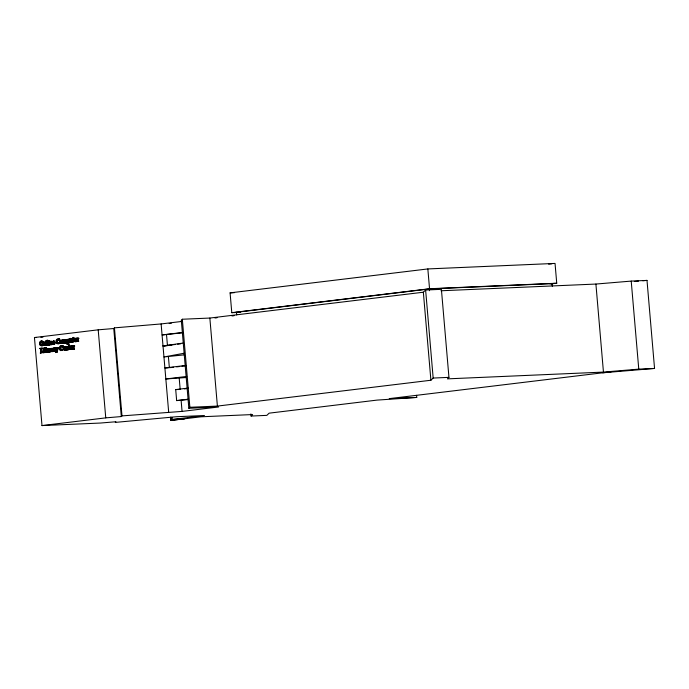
<?xml version="1.0" encoding="UTF-8"?>
<svg xmlns="http://www.w3.org/2000/svg" width="689" height="689" viewBox="0 0 689 689"><rect width="100%" height="100%" fill="white"/><g stroke="black" fill="none" stroke-linecap="round" stroke-linejoin="round"><path stroke-width="1.03" d="M45.267 345.034L45.164 342.915L44.492 342.941L44.811 345.198L48.523 344.965L47.834 340.314L47.162 340.349L47.851 345L46.568 345.155L46.163 340.469L47.834 340.314M50.934 341.83L51.253 341.399A1.025 0.758 87.5 0 1 51.821 341.253C54.052 342.821 51.658 346.403 51.081 343.897M67.014 349.116L66.842 349.848M50.03 349.194L49.686 348.565L48.997 349.487C51.098 347.997 47.24 351.993 50.185 351.915C49.487 351.347 49.375 348.884 50.65 349.323M48.566 340.659C50.676 340.22 46.576 341.029 48.686 340.59M40.496 344.827A2.42 1.791 87.5 0 0 41.013 345.499C42.994 345.93 42.649 341.563 41.151 341.227A0.999 0.732 87.5 0 0 40.599 341.675C40.048 343.156 40.358 346.455 42.649 345.732A2.222 1.645 87.5 0 0 43.329 345.198M65.765 349.134L64.266 349.659L63.715 348.479L64.378 348.453C64.12 350.589 66.213 348.703 65.601 349.616A1.249 0.922 87.5 0 1 64.878 350.236L64.025 349.779L63.732 347.962M44.733 345.129L45.603 345.318L43.734 345.499L43.166 341.477L42.158 340.96L40.789 341.46M43.726 345.37L44.596 344.733M51.46 341.778L50.271 341.865L50.9 341.417C44.268 339.195 50.461 350.443 48.738 341.623C53.432 341.916 48.764 348.479 49.264 341.563M49.057 344.612L50.194 344.638L50.4 344.026M64.43 340.194L63.888 340.642C65.377 347.601 59.056 339.574 63.819 339.849L64.938 339.763L65.334 340.762M62.449 343.105L63.336 342.76M65.67 349.736L65.197 346.782L67.186 346.619A1.025 0.758 87.5 0 1 67.755 346.472L68.711 349.676L65.464 349.891M64.292 340.151L63.224 340.676C61.915 344.138 67.694 343.665 65.283 340.478L65.834 340.03L64.62 340.504C63.491 341.847 65.868 343.94 66.118 342.123M48.428 351.838C49.513 353.578 46.249 347.592 49.599 348.72L49.358 349.28M51.735 350.115L51.382 351.631L53.277 351.468L52.889 348.272L54.526 348.126L54.586 348.858L53.923 348.884L53.863 348.152M53.82 351.347L53.165 351.502L54.043 351.028M77.435 338.893L78.365 338.066L78.632 341.322L76.677 341.511L76.401 338.282L78.038 338.135L78.098 338.867L77.435 338.893L77.375 338.161L78.038 338.135M78.632 341.322L77.34 341.477L77.538 340.685M44.587 352.432L43.373 352.69C43.502 348.815 43.347 353.543 41.616 352.458C39.704 350.649 42.529 347.282 41.753 348.281M43.838 351.511L44.027 351.002L44.036 352.656M43.795 352.639L43.519 349.409L45.181 349.254L45.75 352.449L40.642 352.82M47.61 344.793L48.807 344.776L48.91 344.242M61.898 342.786C61.054 344.569 60.52 339.186 61.717 340.65M67.066 343.949L66.445 339.488L68.254 339.531A0.999 0.741 87.5 0 1 69.227 339.315C70.338 340.03 69.933 343.501 68.357 342.235C70.364 344.664 65.36 344.672 67.746 343.501M58.238 347.678C52.269 346.653 57.618 351.786 55.68 352.579C57.902 352.751 55.835 347.592 58.255 347.807C56.205 347.075 57.402 348.496 56.817 349.934L57.48 349.909C59.512 347.101 54.216 347.454 56.817 349.934M56.584 349.659C57.161 350.279 57.764 352.673 56.154 352.277M57.23 343.346L59.039 343.759L59.883 342.502L58.376 343.785L56.972 343.699L56.016 342.355L56.05 340.444L57.101 339.117L58.961 338.807L59.099 340.435L57.781 339.272L56.713 340.409M58.668 339.186C60.055 337.713 59.952 341.417 59.461 339.875M62.544 349.28L62.019 350.356L60.77 350.615L59.883 350.124L59.22 348.488L59.986 346.171L62.286 345.559L62.423 347.178L61.097 346.016L60.115 347.618A3.919 2.894 87.5 0 0 60.339 349.357L61.442 350.279L63.207 349.254L62.355 350.503L60.959 350.417M61.993 345.938L62.949 345.533L63.087 347.153L62.139 346.024L61.192 346.309L61.002 349.332L62.113 350.253L63.207 349.254M70.769 346.808L70.778 348.462M57.48 349.909L56.989 347.824L55.06 348.014M40.212 342.622L40.332 342.192M51.951 350.408L52.312 351.071M68.555 339.608L68.323 341.89C69.511 343.07 69.365 339.78 68.59 339.35A0.999 0.741 87.5 0 0 67.582 339.556L67.479 339.789M70.416 348.763L70.037 349.108L69.606 345.111L68.857 345.146L69.046 346.317L70.304 346.558L69.072 346.662L69.296 349.013L70.416 348.763L70.269 349.366L69.486 349.452L69.176 348.462M75.385 341.503L76.066 341.735A1.249 0.922 87.5 0 0 76.789 341.115L76.953 340.633L75.695 341.193L75.032 340.538L74.903 339.97L76.875 339.789L76.212 339.815L75.669 338.497A1.068 0.792 87.5 0 0 75.161 338.333L73.301 338.997C72.061 341.615 76.229 341.925 73.482 341.434M56.998 339.91L56.791 340.866A3.919 2.894 87.5 0 0 57.023 342.614L58.126 343.535L59.22 342.528M55.051 343.286L53.553 343.802L53.001 342.622L53.664 342.597C53.406 344.741 55.499 342.846 54.887 343.768A1.249 0.922 87.5 0 1 54.164 344.379L53.105 343.449M72.646 347.445L71.983 347.48L71.441 346.162A1.068 0.792 87.5 0 0 70.933 345.99L70.002 347.885L71.174 349.426A1.249 0.922 87.5 0 0 71.897 348.806C72.517 347.885 70.416 349.779 70.674 347.635L72.646 347.445L72.104 346.128A1.068 0.792 87.5 0 0 71.596 345.964L71.036 346.3M72.629 348.229L72.56 348.78A1.249 0.922 87.5 0 1 71.837 349.392L70.984 348.935M53.432 350.994C51.46 352.001 53.311 348.229 51.451 348.35C50.486 348.126 50.021 350.219 51.089 349.667C52.243 346.369 49.315 353.569 51.813 351.183L53.509 351.063L53.156 351.381M68.857 345.146L68.039 346.662L68.711 346.756M73.938 338.626L73.275 338.661L73.086 337.481L72.267 339.005L72.931 338.971M63.629 340.177L63.862 343.062L67.152 342.717L66.359 339.599L63.19 340.306L63.819 339.849M49.66 349.452L50.185 348.6L50.702 348.953M53.923 348.884C56.455 346.395 52.011 351.364 55.12 351.321C53.303 350.055 56.989 346.817 54.586 348.858M73.206 346.558L74.136 345.723L74.403 348.987L72.448 349.168L72.173 345.938L73.809 345.792C74.266 348.134 75.583 344.164 73.869 346.524L73.206 346.558L73.146 345.818M78.098 338.867C81.001 337.205 75.644 339.531 77.96 341.356M73.835 338.592C75.222 338.351 73.258 341.761 75.402 341.761A1.249 0.922 87.5 0 0 76.126 341.141L76.195 340.599M60.038 347.161L61.088 345.835L62.656 345.904M47.567 351.838L45.629 352.51M74.645 341.107L73.697 341.511M43.743 351.881L41.745 352.587M44.492 342.941L44.863 342.467L45.147 343.156M49.307 344.819L51.408 344.621L51.339 341.735M66.669 349.745C68.719 350.176 64.577 349.521 66.239 347.463L66.609 346.989L66.893 347.678M67.341 349.84L67.169 346.998M42.408 352.561L41.943 348.548L42.417 348.255M72.388 338.816C67.901 336.49 69.623 343.587 71.286 342.157L72.922 342.011L72.388 338.816L71.725 338.842L71.94 341.374L70.631 341.658L70.381 339.005L71.699 339.307M42.787 345.043C41.194 346.817 40.625 342.674 41.262 341.641A0.999 0.732 87.5 0 1 41.814 341.201L42.287 341.339M70.631 341.658L71.914 341.701L70.717 342.028M59.9 340.702C62.131 338.058 62.811 345.155 60.098 343.096A1.86 1.378 87.5 0 1 59.754 342.269L59.702 341.606M60.572 340.667C62.372 338.265 63.793 344.026 61.149 343.406M59.883 342.502C58.031 345.895 55.938 339.169 58.815 339.281M53.122 341.27L52.967 342.399L54.328 342.278C55.068 340.702 51.804 341.356 54.052 341.227M64.62 347.032C62.63 348.315 64.473 347.669 64.93 347.377M75.807 338.532C73.826 339.815 75.661 339.16 76.117 338.876M69.003 342.054L68.357 342.614L67.694 342.261L68.952 342.183M73.198 338.618L73.835 337.446L74.36 341.486M63.19 340.306C66.928 337.886 64.912 341.968 67.134 342.588M44.466 342.562L45.13 342.536L44.466 342.562L44.785 342.132A1.025 0.758 87.5 0 1 45.13 341.968L45.775 342.502L46.077 344.974L47.446 344.844L46.077 344.974M50.271 341.865L50.59 341.425A1.025 0.758 87.5 0 1 50.934 341.262C52.562 341.486 50.728 344.896 52.769 344.328M67.401 346.998L66.204 347.084L66.523 346.653A1.025 0.758 87.5 0 1 66.876 346.481C68.504 346.705 66.669 350.115 68.702 349.547M51.21 348.901L52.665 348.453L53.372 351.097M67.729 343.923L66.842 344.095M46.206 352.492L46.973 352.32C48.661 352.51 48.798 349.547 47.515 348.927A1.085 0.801 87.5 0 0 46.938 349.056L46.792 349.202M53.242 341.21L53.923 340.952A1.068 0.792 87.5 0 1 54.431 341.124L54.974 342.442L53.664 342.597M75.265 338.643L75.824 338.299A1.068 0.792 87.5 0 1 76.333 338.471L76.823 339.419M171.699 417.534L171.871 419.541L204.461 415.51L176.565 416.716L115.27 422.4L115.95 421.746L100.387 423.046L41.995 425.578L34.45 337.541L98.2 329.824L113.763 328.524L114.443 327.861L161.123 323.942L182.008 321.418M440.926 290.775L595.907 284.057L631.219 281.095L647.005 280.406L654.55 368.443L638.772 369.132L603.452 372.094L447.402 378.864L448.952 377.365L441.399 289.328L425.621 290.009L423.347 292.214L209.852 318.051L182.327 319.24L181.302 320.23L188.846 408.276L218.602 406.984L182.06 411.402L121.987 415.898L121.307 416.561L105.753 417.87L41.995 425.578M170.683 417.25L170.95 420.428L184.859 418.662L171.871 419.541M188.846 408.276L189.871 407.285L217.397 406.088L430.901 380.25L433.166 378.054L448.952 377.365M250.891 413.925L251.072 416.053L252.622 414.554L200.999 416.793L170.95 420.428M57.333 339.393L59.34 339.16M78.529 338.678L77.866 338.704M74.24 346.326C72.646 345.956 72.939 349.59 74.403 348.987M64.241 346.972L64.637 346.808A1.068 0.792 87.5 0 1 65.145 346.972L65.688 348.289L63.715 348.479M58.255 347.807L57.118 352.329L56.231 352.38M53.906 341.184L53.639 342.364L53.389 341.253M71.725 346.24C69.822 345.43 71.045 348.815 71.294 346.774M41.306 352.785L40.289 352.932M73.232 348.961L72.44 349.047M56.334 351.717L56.782 352.088M60.951 343.268L60.701 340.332L60.77 343.07A1.86 1.378 87.5 0 1 60.615 342.821M184.135 353.25L163.956 356.962L184.075 354.869M166.583 345.8L163.009 345.956L183.257 343.036M236.155 312.487L231.788 312.677L230.092 292.868L427.843 268.934L555.041 263.422L556.738 283.231L551.424 283.868M548.659 264.188L551.855 263.801M231.788 312.677L429.54 288.743L556.738 283.231M234.019 312.582L431.77 288.648M169.167 323.546L171.294 323.287M214.925 318.008L217.052 317.75M231.952 315.941L234.079 315.691M43.329 345.189A2.48 1.834 87.5 0 0 43.846 343.587L43.459 342.269L45.095 342.123M73.275 338.661L74.507 338.557M74.877 339.746L76.229 339.634L75.566 339.66L75.144 338.557M53.001 342.622L54.974 342.442M74.903 339.97L76.212 339.815M549.943 283.877L554.507 283.325M43.734 345.499L46.973 345.155L46.017 341.951A1.025 0.758 87.5 0 0 45.448 342.106M62.466 343.225L63.681 342.958M67.152 342.717L65.248 342.889L65.455 342.157M71.286 342.157L72.922 342.011M47.851 345L49.97 344.793L49.401 341.598M50.736 344.526L52.777 344.457M41.125 349.09L39.902 348.376L42.408 348.126M45.853 348.384C45.31 347.764 42.847 348.892 46.499 347.626L46.654 349.409M39.91 348.505L40.393 348.668L40.729 352.639M69.606 345.111L68.978 346.283L70.278 346.222M182.947 332.425L162.07 334.949L183.24 332.735M43.519 349.409L45.181 349.254M47.954 348.867L49.599 348.72M54.526 348.126L52.889 348.272M65.197 346.782L66.833 346.636M72.173 345.938L73.809 345.792M68.047 346.782C67.978 347.101 68.986 351.218 69.753 348.798M63.681 348.246L64.378 348.16L63.956 347.067M70.648 347.402L72 347.29L71.897 346.533M48.239 352.105L50.185 351.915M53.165 351.502L55.12 351.321M163.009 345.956L175.54 344.44M177.624 344.19L180.759 343.802M169.563 345.508L171.647 345.258M185.78 365.437L164.895 367.96L168.469 367.805M170.407 367.642L173.533 367.263M176.668 366.884L179.803 366.505M181.887 366.255L186.064 365.747M186.719 376.444L165.842 378.967L186.538 377.503M188.424 399.517L176.651 400.593L175.712 389.586L188.243 388.071M184.351 388.889L187.486 388.51M176.651 400.593L188.14 399.198M611.341 371.75L389.233 398.63L416.75 397.441L416.569 395.314M634.311 281.474L638.539 281.121M642.768 280.759L647.005 280.406M602.729 372.792L654.55 368.443M416.75 397.441L377.047 400.102L269.123 413.167L266.85 415.364L251.072 416.053M230.092 292.868L234.363 292.687M238.592 312.195L240.728 312.1M34.45 337.541L36.577 337.455M40.823 337.266L42.942 337.171M73.086 337.481L73.835 337.446M58.866 338.824L59.624 338.781M58.806 339.091L59.469 339.057M76.401 338.282L77.34 338.549L76.668 338.583M76.41 338.402L77.254 338.42M75.023 338.618L75.954 338.575M69.408 339.126L70.304 339.315L69.417 339.255M70.752 338.962L71.432 339.057M73.301 338.997L74.533 338.902M66.445 339.488L67.453 340.09M70.76 339.091L71.647 339.152M72.939 339.091C71.389 338.282 73.292 343.854 73.981 341.133M46.163 340.469L47.171 341.072M66.454 339.608L67.117 339.582M46.18 340.599L46.843 340.564M66.687 339.694L67.35 339.66M68.047 339.668L68.168 342.278L67.513 340.194L68.711 339.643M46.413 340.676L47.076 340.65M62.182 339.996L63.078 340.194L62.415 340.22M59.004 340.444L59.762 340.409M63.862 340.392L64.525 340.357M64.62 340.504L65.283 340.478M63.224 340.676L63.888 340.642M47.739 341.744L48.712 342.08M47.748 341.873L48.411 341.847M49.487 341.778L50.151 341.753M47.989 341.959L48.652 341.925M43.459 342.269L44.441 342.907M43.467 342.39L44.346 342.459M50.969 342.209L50.297 342.244L50.676 341.761L50.952 342.459M73.525 341.348L74.731 341.176M77.642 341.072L78.305 341.046M52.967 342.399L54.328 342.278M73.602 341.477L74.266 341.443M76.867 341.244L77.53 341.219M77.745 341.201L78.615 341.201M76.668 341.382L77.34 341.477M67.66 341.916L68.323 341.89M71.94 341.374L72.698 341.796M72.035 341.83L72.913 341.89M66.256 342.528L66.919 342.493M59.254 342.933L59.917 342.907M64.068 342.691L66.11 342.562M62.656 342.95L63.319 342.915M63.466 342.855L64.525 343.027M51.072 344.328L51.572 344.595M51.882 344.267L52.545 344.242M49.729 344.509L50.392 344.483M50.538 344.422L51.201 344.397M48.23 344.698L48.893 344.672M67.694 342.261L67.849 343.802L68.512 343.777M67.849 343.802L68.866 343.906M43.924 345.215L44.587 345.189M68.874 344.035L67.953 343.923M62.182 345.568L62.949 345.533M62.131 345.835L62.794 345.809M72.181 346.067L73.112 346.214M46.499 347.626L45.836 347.661L45.991 349.435L46.275 349.082A1.085 0.801 87.5 0 1 46.852 348.953C49.772 352.027 44.828 353.354 47.36 349.495M68.039 346.662L68.702 346.636M69.072 346.662L70.304 346.558M44.863 347.902L45.526 347.876M65.205 346.911L66.092 346.972M45.052 347.936L45.715 347.911M62.32 347.196L63.087 347.153M63.836 347.118L64.766 347.075M39.902 348.376L40.927 348.496M44.845 347.756L45.801 348.04M41.366 348.401L42.038 348.367M40.393 348.668L41.056 348.643M41.28 348.582L41.943 348.548M66.239 347.463L66.902 347.428M72 347.29L71.337 347.325L70.915 346.222M55.068 348.134L56.257 348.892M56.162 348.074L56.825 348.04M52.898 348.401L53.561 348.376M56.128 348.221L56.791 348.195M70.674 347.635L71.346 347.609L71.897 348.78M51.003 348.772L52.243 348.806L50.952 348.927M47.972 348.996L48.807 349.013M54.293 348.686L54.956 348.66M65.688 348.289L65.024 348.315L64.482 346.998A1.068 0.792 87.5 0 0 63.974 346.834L63.044 348.729L64.206 350.262A1.249 0.922 87.5 0 0 64.93 349.65L65.007 349.099M48.23 349.168L48.893 349.142M43.528 349.538L44.492 349.736M71.966 348.255L72.724 348.298M43.769 349.616L44.432 349.59M51.675 349.624L52.347 349.59M69.296 349.013L70.502 348.832M73.413 348.737L74.076 348.703M69.374 349.134L70.037 349.108L69.468 349.177M73.516 348.858L74.386 348.858M62.578 349.685L63.242 349.659M67.815 349.487L68.487 349.461M66.471 349.642L67.143 349.616M68.711 349.676L68.039 349.581M65.472 350.012L66.127 349.857M43.261 351.046L44.027 351.002M54.13 351.071L54.793 351.037M53.354 351.235L54.018 351.209M54.233 351.192L55.103 351.192M56.576 351.226L57.239 351.192M49.203 351.666L49.866 351.64M49.307 351.795L50.176 351.795M45.991 352.113L46.654 352.088M48.221 351.976L48.893 351.95M41.616 352.458L42.279 352.432M44.01 352.363L44.673 352.329M44.518 349.289L44.837 352.277L45.741 352.329M43.786 352.51L44.449 352.484M45.75 352.449L44.837 352.277M46.292 352.484L45.543 352.518L45.138 348.066M40.306 353.061L40.952 352.906M175.712 389.586L180.173 389.397L179.226 378.39M52.123 348.66L51.236 349.693M71.51 341.813L71.234 341.184M70.717 341.804L71.217 341.356L71.045 338.979M76.953 340.633L76.126 341.124L75.575 339.944M54.293 343.251L54.216 343.794A1.249 0.922 87.5 0 1 53.492 344.414L52.33 342.881L53.26 340.977A1.068 0.792 87.5 0 1 53.768 341.15L54.31 342.467M52.76 351.02L52.312 351.648L51.813 351.183M45.396 345.094L45.31 344.646M56.679 342.321L56.903 342.889M70.984 339.177L71.07 339.634M45.75 342.631L45.819 343.131M631.219 281.095L638.772 369.132M595.907 284.057L603.452 372.094M552.302 286.262L552.07 283.618L429.333 288.941L429.488 290.706M427.843 268.934L429.54 288.743M425.621 290.009L433.166 378.054M423.347 292.214L430.901 380.25M236.456 312.289L236.68 314.925M209.852 318.051L217.397 406.088M182.327 319.24L189.871 407.285M181.121 400.395L182.06 411.402M166.531 334.759L167.47 345.757M168.417 356.764L169.356 367.771M171.794 417.319L171.974 419.437M170.794 417.327L171.053 420.333M161.123 323.942L168.667 411.988M114.443 327.861L121.987 415.898M113.763 328.524L121.307 416.561M98.2 329.824L105.753 417.87M71.914 341.701L71.949 342.132M48.936 348.755L48.997 349.487M40.332 344.457A2.42 1.791 87.5 0 1 40.22 344.044M59.71 341.71A1.86 1.378 87.5 0 1 59.909 340.814M46.955 351.183C45.819 354.542 46.292 345.973 46.955 351.183M43.691 348.134C44.105 350.141 44.923 346.843 43.691 348.134M39.54 342.657L39.557 344.078A2.42 1.791 87.5 0 0 40.35 345.525L41.986 345.757A2.222 1.645 87.5 0 0 42.916 344.793A2.48 1.834 87.5 0 0 43.183 343.613C43.786 341.115 39.919 339.866 39.54 342.657"/></g></svg>
